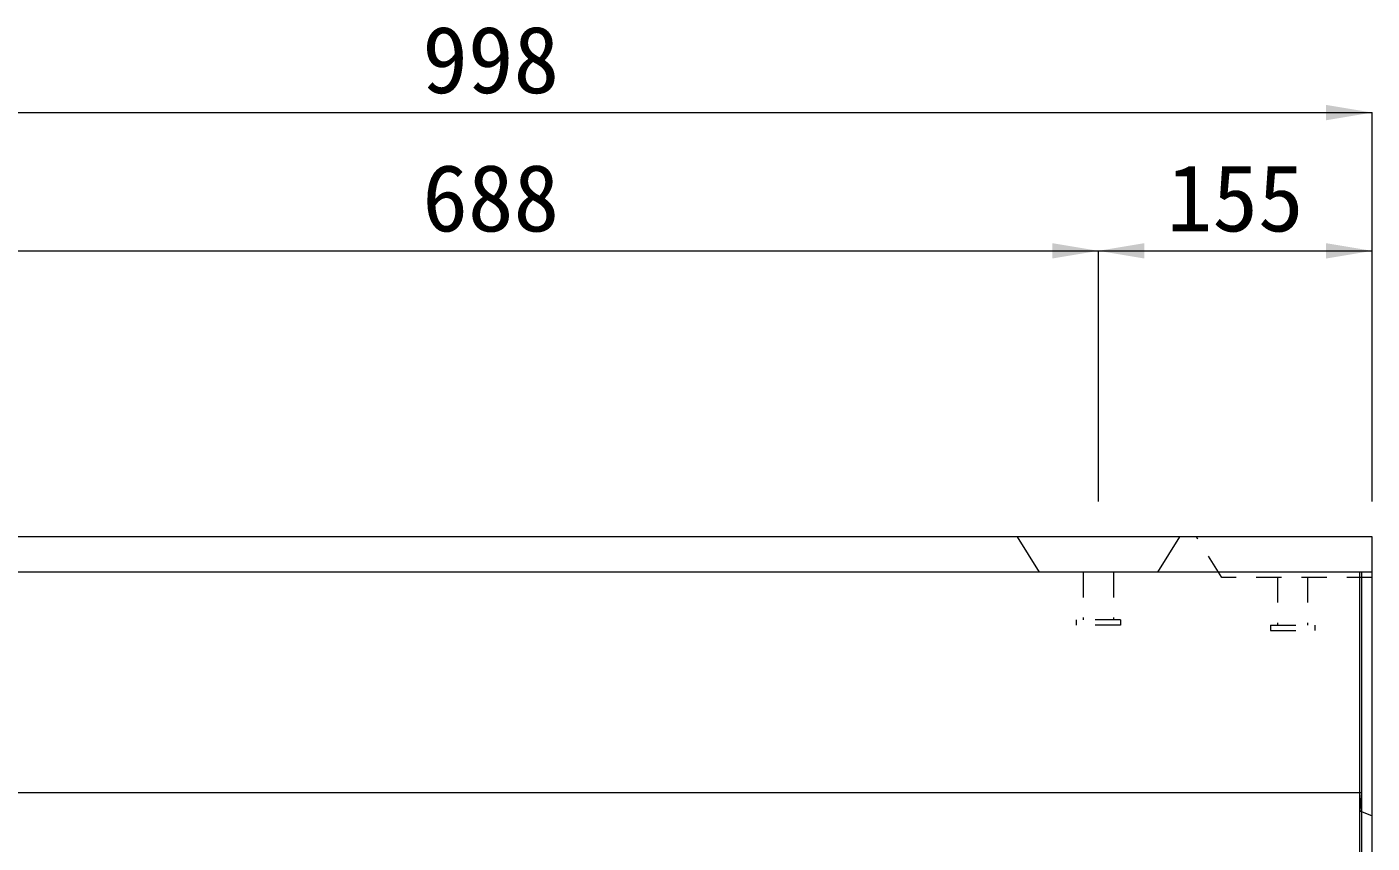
# Model space of a CAD drawing. Units: millimetres at full size. Extents: x 5964 to 125098, y -10801 to 28073.
# Drawn here: x 58862 to 59623, y 3704 to 4166 of the extents above; entities that cross this region are included whole.
import ezdxf
from ezdxf.enums import TextEntityAlignment as Align

# ---------------------------------------------------------------- set-up
doc = ezdxf.new("R2010")
doc.units = ezdxf.units.MM
doc.header["$LTSCALE"] = 19
doc.linetypes.add('USER1', pattern=[1.35, 0.75, -0.6])
for name, color, linetype, lineweight in [('インサート', 3, 'USER1', 9), ('寸法線', 7, 'Continuous', 9), ('本体', 2, 'Continuous', 9)]:
    doc.layers.add(name, color=color, linetype=linetype, lineweight=lineweight)
doc.styles.add('ＭＳ ゴシック', font='')
doc.styles.get('ＭＳ ゴシック').set_extended_font_data('MS Gothic')

# ---------------------------------------------------------------- blocks, each defined once
blk = doc.blocks.new('filled_arrow')
at = {"color": 0, "linetype": 'Continuous', "lineweight": -2}
blk.add_solid([(7.5, 1.25), (0, 0), (7.5, -1.25)], dxfattribs=at)

msp = doc.modelspace()

# ---------------------------------------------------------------- linework, layer by layer
at = {"layer": 'インサート'}
for p, q in [((59459.82, 3857.55), (59459.82, 3830.55)), ((59476.83, 3857.55), (59476.83, 3830.55)), ((59569.83, 3854.55), (59569.83, 3827.55)), ((59586.83, 3854.55), (59586.83, 3827.55)), ((59455.83, 3830.55), (59455.83, 3827.55)), ((59480.82, 3830.55), (59455.83, 3830.55)), ((59480.82, 3827.55), (59455.83, 3827.55)), ((59480.82, 3830.55), (59480.82, 3827.55)), ((59565.83, 3827.55), (59590.83, 3827.55)), ((59565.83, 3827.55), (59565.83, 3824.55)), ((59565.83, 3824.55), (59590.83, 3824.55)), ((59590.83, 3827.55), (59590.83, 3824.55))]:
    msp.add_line(p, q, dxfattribs=at)
at = {"layer": '寸法線'}
for p, q in [((58625.32, 4117.79), (59623.33, 4117.79)), ((59623.33, 3897.55), (59623.33, 4117.79)), ((58780.32, 4039.5), (59468.33, 4039.5)), ((59468.33, 3897.55), (59468.33, 4039.5)), ((59468.33, 4039.5), (59623.33, 4039.5)), ((59468.33, 3897.55), (59468.33, 4039.5)), ((59623.33, 3897.55), (59623.33, 4039.5))]:
    msp.add_line(p, q, dxfattribs=at)
at = {"layer": '本体'}
for p, q in [((59623.33, 3877.55), (58625.32, 3877.55)), ((59422.33, 3877.55), (59434.82, 3857.55)), ((59514.33, 3877.55), (59501.83, 3857.55)), ((59623.33, 3857.55), (59623.33, 3877.55)), ((59617.32, 3732.55), (58631.33, 3732.55)), ((59617.32, 3722.12), (59623.33, 3719.55))]:
    msp.add_line(p, q, dxfattribs=at)
at = {"layer": '本体', "linetype": 'USER1'}
for p, q in [((59538.33, 3854.55), (59523.83, 3877.55)), ((59623.33, 3854.55), (59538.33, 3854.55))]:
    msp.add_line(p, q, dxfattribs=at)
at = {"layer": '本体', "lineweight": 20}
for p, q in [((59623.33, 3857.55), (58625.32, 3857.55)), ((59623.33, 3427.55), (59623.33, 3857.55))]:
    msp.add_line(p, q, dxfattribs=at)
at = {"layer": '本体', "color": 4, "lineweight": 5}
for p, q in [((59616.33, 3427.55), (59616.33, 3857.55)), ((59617.32, 3732.55), (59616.33, 3722.55)), ((59616.33, 3722.55), (59617.32, 3722.12))]:
    msp.add_line(p, q, dxfattribs=at)
at = {"layer": '本体', "lineweight": 5}
msp.add_line((59617.32, 3857.55), (59617.32, 3427.55), dxfattribs=at)

# ---------------------------------------------------------------- block references
at = {"layer": '寸法線', "xscale": 3.47, "yscale": 3.47, "rotation": 180}
for p in [(59623.33, 4117.79), (59468.33, 4039.5), (59623.33, 4039.5)]:
    msp.add_blockref('filled_arrow', p, dxfattribs=at)
at = {"layer": '寸法線', "xscale": 3.47, "yscale": 3.47}
msp.add_blockref('filled_arrow', (59468.33, 4039.5), dxfattribs=at)

# ---------------------------------------------------------------- texts
at = {"layer": '寸法線', "style": 'ＭＳ ゴシック'}
for s, p in [('998', (59124.32, 4147.79)), ('688', (59124.32, 4069.5)), ('155', (59545.83, 4069.5))]:
    msp.add_text(s, height=37.98, dxfattribs=at).set_placement(p, align=Align.MIDDLE_CENTER)

doc.saveas('drawing.dxf')
